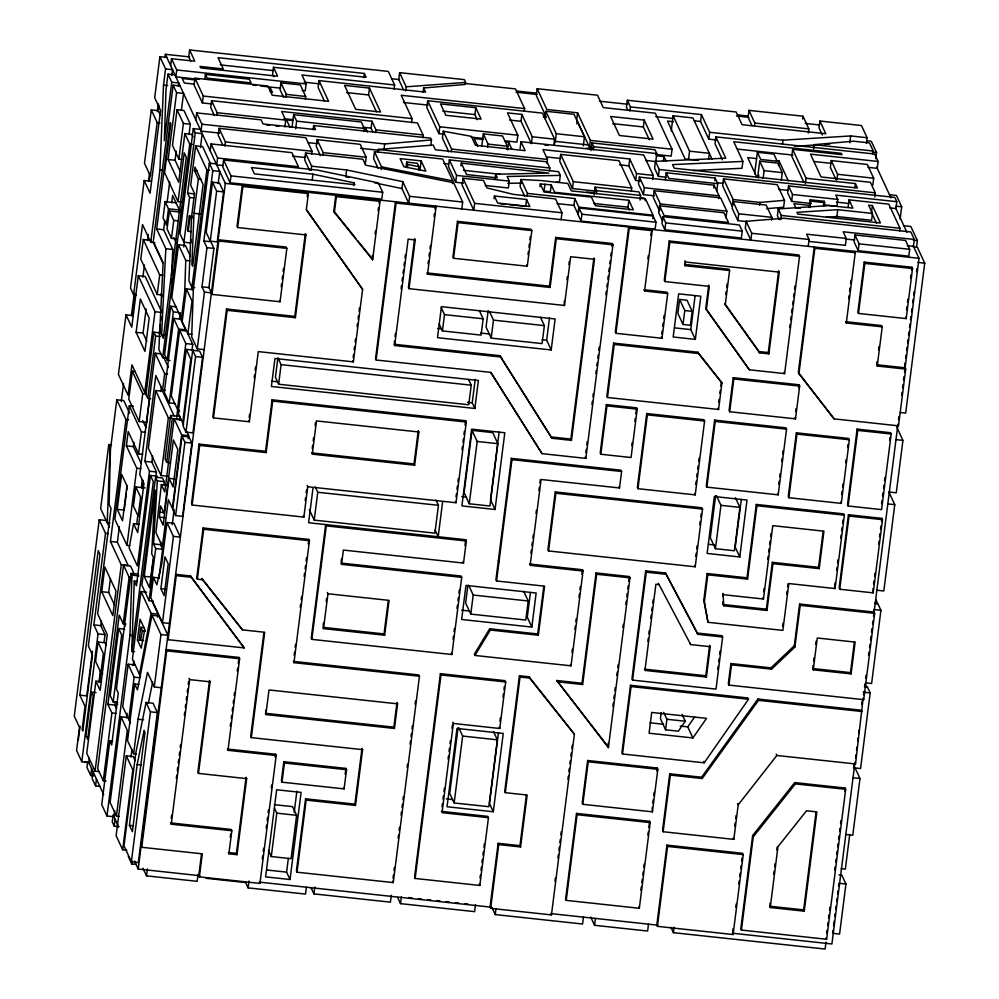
<?xml version="1.0" encoding="UTF-8"?>
<svg xmlns="http://www.w3.org/2000/svg" width="999" height="999" viewBox="0 0 999 999"><rect width="100%" height="100%" fill="white"/><g stroke="black" fill="none" stroke-linecap="round" stroke-linejoin="round"><path stroke-width="1.5" d="M114.723 810.564L113.936 816.745L106.98 815.983L129.932 635.314L131.943 575.162L131.106 573.376L138.062 574.125M178.496 244.743L185.764 260.427L184.715 291.958L181.343 318.494L171.753 297.814L178.496 244.743L185.452 245.504L190.297 255.956M191.771 289.698L191.92 285.202M134.54 651.723L131.756 651.423L134.253 581.068L137.038 581.368M193.993 213.287L191.883 264.473L192.682 266.184L203.059 184.465L194.98 167.033L194.505 170.717L198.351 178.996L193.993 213.287L200.949 214.048M154.92 242.745L150.737 242.295L159.952 169.805L163.499 85.127L165.559 68.894L159.902 56.706L166.858 57.455M178.034 201.598L184.228 152.847L186.289 157.28L163.287 338.349L161.601 334.715L165.834 248.701L156.681 228.983L170.192 122.602L170.804 123.926L164.61 172.677L178.034 201.598L180.819 201.898M171.129 283.241L171.353 278.634M171.503 275.562L172.79 249.45L163.636 229.733L164.81 220.492M153.247 601.111L149.076 600.661L155.694 548.551L153.559 543.943L157.293 480.881L155.582 477.197L162.537 477.947L164.248 481.63L164.073 484.715M158.953 578.421L162.65 549.3L160.514 544.705L160.702 541.62M169.068 478.334L163.112 525.162L159.378 517.12L159.852 512.162L160.639 505.944L164.073 513.349L173.401 439.972L177.822 449.488L173.064 486.938L169.068 478.334L174.625 478.933M106.181 520.491L99.226 519.742L74.276 716.171L79.495 727.434L76.573 750.486L81.806 761.75L88.761 762.499L89.348 757.879M111.563 444.83L108.779 444.53L100.637 508.578L109.328 527.272M151.286 109.902L144.505 163.287L150.387 175.961L157.168 122.565L151.286 109.902L158.242 110.652L160.202 114.873M132.954 315.572L125.999 314.822L118.431 374.438L128.084 395.242L131.943 364.86L144.743 392.457L155.007 311.738L138.287 275.712L145.242 276.473L161.314 311.101M151.136 181.269L144.181 180.519L130.519 288.099L133.616 294.78L136.401 295.08M159.902 56.706L154.695 97.752L160.589 110.452L150.075 193.219L144.181 180.519M129.62 413.224L123.751 400.574L116.796 399.825L110.452 449.737L109.103 504.395L111.026 508.528L97.64 613.873L107.255 634.577L100.162 690.359L95.904 681.181L101.473 681.78M79.833 695.129L98.202 550.536L99.962 554.345L88.337 645.941L92.495 654.907L82.83 730.956L82.13 729.445L85.052 706.405L79.833 695.129L86.776 695.891L92.445 651.273M133.616 294.78L142.532 224.6L150.737 242.295M131.431 315.672L134.141 294.318M148.514 181.231L149.488 173.489M157.355 111.626L158.329 103.896M78.297 739.959L80.057 726.136M121.291 401.523L123.589 383.466M132.218 315.484L134.965 293.843M149.301 181.044L150.287 173.239M158.142 111.376L158.928 105.182M165.01 57.38L165.397 54.308L189.623 56.918M81.806 761.75L98.052 633.865L93.881 624.899L105.519 533.316L99.226 519.742M138.287 275.712L131.743 327.185L125.999 314.822M151.036 240.372L143.294 239.535L140.797 259.116L157.218 294.493L161.875 294.992M101.723 591.708L104.845 567.082L115.959 591.008L112.825 615.621L101.723 591.708L108.679 592.457L114.56 605.119M167.982 74.113L165.984 89.898L164.323 140.684L171.753 82.23L167.982 74.113L174.937 74.863M142.894 277.223L144.443 265.022M147.54 240.609L148.314 234.503M136.114 332.33L140.335 299.076L149.176 318.132L144.955 351.373L136.114 332.33L143.069 333.079L146.853 341.246M170.629 65.572L171.503 58.704L194.817 61.214L189.585 49.95L388.311 71.416L394.617 84.99L394.093 89.111M99.238 771.628L95.055 771.178L121.279 564.81L110.439 541.47L125.924 419.505L116.796 399.825M91.508 692.107L86.001 735.501L87.712 739.185L93.219 695.791L91.508 692.107L96.016 692.594M135.377 371.566L132.293 371.228L128.759 399.076L139.173 421.541L146.878 422.365M98.014 642.032L95.579 661.226L100.936 672.777L103.372 653.596L98.014 642.032L104.97 642.794L106.156 645.354M104.021 642.32L105.007 634.627L100.837 625.649L101.423 621.078M133.466 406.281L129.283 405.819L114.873 519.318L126.973 545.379L129.745 545.679M171.766 75.549L172.515 69.643L165.559 68.894M117.258 509.353L121.678 474.5L126.96 485.876L122.527 520.729L117.258 509.353L124.213 510.102L126.324 493.444M95.904 681.181L86.751 753.271L95.055 771.178M126.973 545.379L136.763 468.219L126.386 445.854L128.209 431.58L138.586 453.933L142.757 454.383M108.679 592.457L110.439 578.608M180.095 85.964L173.139 85.215L153.197 242.17L163.087 263.474L158.853 349.5L162.65 357.654L166.821 358.104M87.662 761.887L86.963 767.394L90.734 775.511L93.769 775.848M143.069 333.079L146.141 308.903M98.938 682.379L100.312 671.603M171.503 58.704L176.736 69.967L175.861 76.848L198.963 79.333M99.688 681.268L101.049 670.566L102.622 673.975M121.279 564.81L128.234 565.571L117.395 542.22L119.356 526.773M193.057 136.938L191.833 134.291L184.877 133.541L178.684 182.293L168.094 159.49L176.586 92.645L173.139 85.215M126.711 490.409L127.285 485.864M90.734 775.511L91.608 768.643M178.322 86.064L178.709 82.979L171.753 82.23M141.134 463.374L133.342 446.615L133.891 442.332M165.147 201.611L163.074 217.907L166.408 225.1L168.481 208.803L165.147 201.611L175.824 202.76M92.994 771.628L92.12 778.496L95.567 785.926L100.187 786.425M189.023 134.628L190.347 124.226L183.966 110.502L177.023 109.753L172.49 145.404L178.858 159.128L181.643 159.428M139.173 421.541L142.72 393.681L132.293 371.228M167.158 201.985L169.705 181.943M157.218 294.493L159.703 274.912L143.294 239.535M95.567 785.926L96.441 779.058M134.228 573.988L130.494 565.958L123.539 565.209L97.702 768.693L103.284 780.731L106.069 781.031M180.032 170.979L175.05 160.24L176.211 151.124M181.418 110.102L183.541 93.394L176.586 92.645M159.952 332.842L153.858 332.18L145.929 394.518L147.727 398.376L150.774 398.701M189.585 49.95L188.711 56.818L190.672 61.051M138.586 453.933L141.383 431.88L129.283 405.819M180.032 212.088L169.355 210.939L167.07 228.908L171.466 238.374L176.036 238.861M103.284 780.731L111.888 712.961L107.88 704.32L119.218 615.122L123.227 623.763L125.999 624.063M171.678 202.822L172.615 195.442L180.469 212.362M135.876 486.975L133.454 506.031L138.212 516.258L140.622 497.215L135.876 486.975L145.03 487.962M147.727 398.376L155.644 336.026L153.858 332.18M124.725 629.208L118.694 628.558L110.19 695.454L113.187 701.91L117.707 702.409M178.858 159.128L183.391 123.476L177.023 109.753M160.764 353.833L155.207 353.234L139.798 474.562L143.943 483.504L137.712 532.579L133.554 523.638L139.123 524.238M149.65 398.501L145.954 427.51L142.72 420.529M159.253 333.803L160.402 324.675M160.989 320.105L161.376 317.058M171.466 238.374L173.751 220.404L169.355 210.939M113.187 701.91L121.691 635.014L118.694 628.558M123.227 623.763L129.133 577.247L123.539 565.209M160.015 333.741L160.414 330.669M136.663 524.525L138.037 513.723M141.371 487.487L142.345 479.77M133.554 523.638L129.133 548.101L137.425 565.983L149.475 471.191L144.905 461.351L155.807 375.512L162.587 390.109L165.359 390.409M112.612 741.233L109.828 740.933L101.736 804.67L106.98 815.983M131.106 573.376L116.421 689.023L118.307 693.081L111.713 744.992L109.828 740.933M141.945 488.099L142.932 480.369M116.558 708.778L114.835 705.069L115.235 701.997M124.8 626.648L125.187 623.563M524.263 111.339L524.612 108.591L515.484 88.911L464.972 83.454L465.422 84.415L423.651 87.987L425.574 92.12L318.993 80.607L328.596 101.311L272.165 95.205L267.894 86.039L194.967 78.159L194.093 85.027L202.397 102.934L211.676 103.933M174.051 415.846L162.65 391.283L155.694 390.534L148.364 448.239L161.026 475.536L167.982 476.286M162.65 357.654L189.773 144.093L184.877 133.541M176.299 306.855L170.742 306.256L164.598 354.62L167.208 360.252L169.992 360.552M200.237 129.346L193.282 128.596L179.932 233.654L183.916 242.233L190.871 242.982L191.259 239.897M155.844 476.523L156.431 471.94L151.86 462.1L152.635 455.969M160.814 391.596L161.401 386.988M157.405 476.211L150.449 475.462L136.438 585.764L134.253 581.068M195.779 119.768L196.653 112.887L261.139 119.855L263.024 123.926L315.547 129.595L313.661 125.537L430.669 138.174L431.493 139.96L430.806 145.454M127.947 717.532L120.991 716.783L110.102 802.459L116.421 816.058L119.193 816.358M162.587 390.109L164.673 373.638L155.207 353.234M183.916 242.233L189.598 197.477L187.6 193.169L195.255 132.867L193.282 128.596M135.09 664.959L128.147 664.21L122.74 706.73L130.469 722.976M167.208 360.252L173.351 311.888L170.742 306.256M173.701 318.419L178.646 329.071L185.602 329.82L180.657 319.168L173.701 318.419L164.323 392.27L169.268 402.922L174.825 403.521M210.727 164.061L202.635 146.628L195.679 145.879L190.684 185.177L194.53 193.444L191.571 216.783L188.936 280.781L191.97 287.337L194.755 287.637M131.756 651.423L153.322 481.655L150.449 475.462M204.857 79.058L205.432 74.45L249.338 79.196L251.049 82.88L207.143 78.134L205.432 74.45M183.754 246.978L184.34 242.332M202.397 102.934L203.272 96.054L194.967 78.159M146.553 592.145L140.984 591.545L132.417 658.965L140.509 676.61M155.582 477.197L141.87 585.139L149.076 600.661M113.137 815.009L112.263 821.877L114.248 826.161L118.819 826.648M192.395 216.308L189.335 215.971L187.562 229.92L188.212 231.293L191.259 231.618M144.206 576.311L155.157 490.109L151.686 553.746L153.371 557.38L149.513 587.737L144.206 576.311L151.161 577.06L153.309 560.127M126.486 717.906L127.073 713.274M133.154 665.396L133.754 660.764M188.212 231.293L189.972 217.345L189.335 215.971M196.653 112.887L201.91 124.201L201.036 131.081L219.618 133.092M137.425 640.047L140.06 619.255L144.793 629.457L141.209 648.189L137.425 640.047L143.594 640.584M114.248 826.161L115.122 819.28M200.449 147.54L202.21 133.629L195.255 132.867M116.421 816.058L127.298 730.381L120.991 716.783M128.746 719.68L134.153 677.16L128.147 664.21M179.533 318.681L180.307 312.637M140.784 627.322L139.435 637.874L140.547 640.247L142.37 630.744L140.784 627.322L143.831 627.647M169.268 402.922L178.646 329.071M161.026 475.536L168.356 417.832L155.694 390.534M138.898 684.402L134.728 683.953L127.535 740.609L133.629 753.758L136.413 754.058M179.645 330.294L171.304 396.004L177.46 409.265L185.802 343.569L179.645 330.294L186.601 331.056M135.202 760.751L133.242 756.53L126.286 755.781L116.134 835.701L122.665 849.787L126.848 850.236M166.92 485.202L161.351 484.602L155.931 532.579L162.4 546.503L168.356 499.675L172.352 508.279L181.668 434.915L174.113 418.631L181.069 419.38M193.307 289.61L186.351 288.861L182.18 321.628L192.757 344.318L191.983 350.437M179.758 416.446L170.604 415.459L165.097 458.828L166.733 462.35L169.793 462.687M422.689 137.712L423.039 134.952L417.457 122.927L211.576 100.687L210.702 107.555L214.423 115.584M166.733 462.35L172.24 418.993L170.604 415.459M158.953 577.934L153.384 577.335L150.812 597.614L162.45 622.689L169.405 623.451M130.956 757.142L131.918 749.487M174.113 418.631L164.785 491.995L161.351 484.602M191.97 287.337L206.88 170.017L195.679 145.879M133.629 753.758L138.024 719.23L147.49 672.339L154.283 686.975L161.239 687.737M210.19 150.799L211.064 143.918L291.92 152.66L298.451 166.733L217.595 158.004L211.064 143.918M176.661 417.395L177.834 408.166L179.52 411.813M216.259 163.886L209.303 163.137L193.369 288.586L191.683 336.875L197.24 348.851L204.196 349.6M122.665 849.787L132.817 769.854L126.286 755.781M193.219 350.137L186.264 349.388L178.184 413.012L183.579 424.812M216.808 115.472L217.158 112.712L211.576 100.687M166.983 522.527L173.414 536.376L180.369 537.125L173.938 523.276L166.983 522.527L161.688 564.248L156.855 584.79L153.384 577.335M179.87 420.392L180.257 417.32M129.433 825.349L137.15 764.572L144.093 730.456L144.98 732.379L132.368 831.68L129.433 825.349L133.604 825.811M197.24 348.851L204.445 292.12L201.985 286.825L206.968 247.665L203.858 240.984L212.799 170.654L209.303 163.137M311.738 154.033L312.088 151.286L305.781 137.687L219.093 128.322L218.219 135.19L222.64 144.718M160.889 588.661L164.935 556.843L168.194 563.886L164.161 595.691L160.889 588.661L165.06 589.11M212.512 182.243L206.156 232.268L210.277 241.146L217.233 241.895L223.589 191.87L219.468 182.992L212.512 182.243L216.633 191.109L210.277 241.146M182.705 422.752L190.797 359.141L186.264 349.388M192.695 350.312L183.092 425.924L185.976 432.142L192.932 432.904L202.535 357.292L199.65 351.061L192.695 350.312L195.579 356.543L185.976 432.142M182.03 436.138L172.727 509.34L175.624 515.571L182.58 516.321L191.87 443.106L188.986 436.888L182.03 436.138L184.915 442.357L175.624 515.571M217.595 158.004L216.721 164.872L222.827 165.534M172.24 524.6L174.151 509.49M131.369 861.762L150.412 711.825L146.066 702.459L153.022 703.209L157.367 712.574L138.324 862.512L131.369 861.762L124.001 845.903L135.839 752.709L146.066 702.459M136.413 864.435L131.781 863.935L132.13 861.188M154.283 686.975L160.951 634.552L151.985 615.259L158.941 616.008L167.907 635.302L160.951 634.552M162.45 622.689L173.414 536.376M218.194 183.629L219.755 171.403L212.799 170.654M224.887 146.041L225.412 141.92L219.093 128.322M188.237 438.723L188.624 435.664L186.738 431.593M223.614 160.002L222.752 166.883L230.107 182.742L381.805 199.126L382.679 192.245L378.334 182.879L317.907 170.192L223.614 160.002L230.981 175.861L230.107 182.742M204.445 292.12L211.401 292.869L208.941 287.575L213.911 248.414L210.814 241.733L203.858 240.984M199.75 875.686L138.212 869.03L225.312 183.379L165.397 54.308M199.375 876.872L202.298 853.833L141.733 847.289L166.696 650.861L166.096 649.562L239.023 657.442L239.623 658.741L227.984 750.324L276.186 755.531L259.94 883.416L199.375 876.872L198.776 875.574L201.511 854.07M168.107 639.697L176.249 575.649L175.649 574.35L190.584 575.973L244.218 647.914L168.107 639.697L167.507 638.398M211.975 294.405L218.756 241.021L218.157 239.723L286.238 247.078L286.838 248.376L280.057 301.76L211.975 294.405L211.363 293.119M199.101 444.105L199.7 445.404L266.171 452.584L265.572 451.286L199.101 444.105L191.521 503.733L192.12 505.032L303.871 517.095L307.729 486.725L307.13 485.439M192.12 505.032L199.7 445.404M198.014 874.462L197.14 881.33L146.528 875.861L147.39 868.993M226.536 309.016L227.135 310.314L295.392 317.682L294.792 316.396L226.536 309.016L212.874 416.595L213.474 417.894L249.375 421.765L258.291 351.598L353.384 361.863L362.6 289.373L306.593 209.778M213.474 417.894L227.135 310.314M237.65 227.547L242.869 186.501L242.27 185.202L237.05 226.249L237.65 227.547L305.906 234.915L295.392 317.682M305.569 798.813L296.416 870.903L297.015 872.202L393.244 882.592L419.455 676.223L293.956 662.674L309.453 540.709L308.853 539.41L203.084 527.984L196.741 577.897L197.34 579.195L202.522 579.757L242.495 629.882L264.698 632.28L251.323 737.624L362.587 749.65L355.494 805.431L306.169 800.099L305.569 798.813L354.895 804.133L355.494 805.431M197.34 579.195L203.684 529.283L203.084 527.984M171.229 818.293L171.628 815.221M176.311 778.296L176.711 775.224M177.298 770.604L177.685 767.532M178.272 762.911L178.659 759.839M179.246 755.219L179.633 752.147M180.22 747.539L180.619 744.455M184.328 715.234L184.715 712.15M185.302 707.542L185.689 704.457M186.276 699.849L186.676 696.765M187.263 692.157L187.65 689.073M188.237 684.465L188.624 681.38M237.013 854.669L236.413 853.371L246.066 777.322L246.666 778.621L237.013 854.669L228.883 853.783L231.818 830.743L171.254 824.2L189.623 679.607L189.011 678.309M270.005 91.046L270.392 88.037L272.502 92.57M273.464 67.27L277.622 76.236L200.687 67.92L199.987 66.409L223.289 68.931L218.069 57.655L364.36 73.464L366.133 77.273L273.464 67.27L272.59 74.138L273.776 76.698M305.357 99.226L305.706 96.478L300.337 84.927L280.931 82.83L280.057 89.698L283.629 97.403M198.476 773.413L210.115 681.817L209.515 680.519L197.877 772.115L198.476 773.413L246.666 778.621M285.951 97.128L286.288 94.381L280.931 82.83M284.865 126.998L285.726 120.13L281.718 111.488L371.965 121.241L375.974 129.87L375.624 132.63M249.163 417.42L249.55 414.373M254.208 377.759L254.595 374.712M255.17 370.13L255.557 367.083M292.083 126.96L293.644 114.673L361.326 121.99L364.323 128.446L363.936 131.518M295.667 128.809L296.641 121.129L293.644 114.673M394.617 84.99L301.948 74.975L306.106 83.941L305.232 90.822L302.16 90.484M281.194 286.738L281.581 283.691M282.168 279.108L282.555 276.061M283.142 271.491L283.529 268.431M230.294 726.136L230.682 723.089M231.268 718.506L231.656 715.446M232.23 710.876L232.617 707.816M233.204 703.234L233.591 700.187M234.178 695.604L234.565 692.557M237.275 671.178L237.662 668.131M238.249 663.548L239.023 657.442M265.572 451.286L272.103 399.825L465.684 420.729L466.296 422.028L456.031 502.747L307.729 486.725M266.171 452.584L272.702 401.111L272.103 399.825M461.788 208.928L462.662 202.048L453.696 182.755L365.646 165.16L362.887 159.228L305.569 153.034L304.695 159.915L309.578 170.429M278.634 384.228L281.119 364.647L277.909 357.729L275.424 377.297L278.634 384.228L468.743 404.757L471.228 385.189L468.656 379.645M318.993 80.607L318.119 87.475L324.525 101.286M313.137 129.658L313.661 125.537M307.205 196.716L307.58 193.756M311.151 170.305L311.663 166.184L305.569 153.034M307.767 192.283L308.366 193.581L306.306 209.815L362.6 289.373M365.297 164.148L366.171 157.268L360.164 144.318L317.145 139.673L316.271 146.553L320.479 155.619M294.792 316.396L305.307 233.616L305.906 234.915M312.25 179.683L312.949 174.188L251.448 167.545L254.383 173.863L354.857 184.715L353.958 182.805L312.949 174.188M230.232 837.137L230.632 834.065M322.802 155.382L323.152 152.622L317.145 139.673M263.911 632.517L250.724 736.325L251.323 737.624M394.443 728.458L393.843 727.16L396.978 702.547L397.577 703.833L394.443 728.458L265.871 714.56L265.672 710.189M265.871 714.56L269.006 689.947L397.577 703.833M334.378 212.387L333.778 211.089L335.776 195.305L336.376 196.603L334.378 212.387L372.615 259.777L380.045 201.323L379.445 200.025L379.058 203.109M306.393 887.199L305.519 894.08L248.114 887.874L248.988 881.006M311.663 166.184L346.603 169.955L345.729 176.835L348.763 177.46M305.207 500.624L305.594 497.589M306.169 493.031L306.556 489.997M312.237 448.339L312.612 445.317M313.199 440.784L313.574 437.762M315.11 425.661L315.497 422.639M262.275 859.015L262.662 855.931M263.249 851.31L263.649 848.226M266.184 828.196L266.583 825.112M267.17 820.491L267.557 817.407M268.144 812.786L268.531 809.702M271.278 788.136L271.666 785.052M275.187 757.317L275.587 754.245L227.385 749.038L227.984 750.324M363.836 77.585L364.36 73.464M313.062 487.624L308.604 522.739L465.721 539.71L466.333 541.008L463.524 563.061L343.369 550.074L341.546 564.36L461.713 577.347L451.91 654.495L311.863 639.372L311.263 638.074L325.674 524.587L326.273 525.874L311.863 639.372M353.609 185.552L353.958 182.805M294.143 655.194L294.53 652.11M295.117 647.477L295.517 644.392M300.224 607.342L300.612 604.258M301.198 599.625L301.598 596.528M304.146 576.46L304.533 573.376M305.12 568.743L305.519 565.659M306.106 561.026L306.493 557.942M308.266 544.043L308.853 539.41M274.3 804.657L292.595 806.63L296.616 815.296L291.096 858.69L271.291 856.555L276.798 813.161L274.5 808.203M435.989 500.037L438.436 505.307L434.902 533.154L314.21 520.117L317.744 492.27L315.297 487M283.828 761.7L281.393 780.881L281.993 782.18L344.093 788.885L346.541 769.705L345.941 768.406L283.828 761.7L284.428 762.999L281.993 782.18M376.436 111.851L368.606 94.955L369.468 88.087L344.568 85.39L355.669 109.316L380.582 112.013L369.468 88.087M365.347 131.431L365.734 128.409L362.687 128.084M372.814 131.818L371.091 128.109L371.965 121.241M452.485 183.641L452.834 180.894L442.694 159.041L374.488 151.673L373.614 158.554L378.097 168.219M377.722 152.21L378.072 149.463L433.179 145.067L435.364 149.763L546.952 161.813L549.825 168.019L549.475 170.767M290.022 879.507L301.099 792.394L276.673 789.759L265.609 876.872L290.022 879.507L286.601 872.139L288.349 858.378M294.181 812.537L296.89 791.133M353.171 357.492L353.571 354.408M354.158 349.775L354.545 346.69M355.132 342.07L355.532 338.986M357.093 326.636L357.492 323.551M358.079 318.931L358.466 315.846M359.053 311.213L359.453 308.129M323.114 625.811L323.501 622.777M326.186 601.56L326.573 598.538M381.181 169.618L381.531 166.87L374.488 151.673M384.003 149.45L384.702 143.956L431.493 139.96M327.947 593.768L389.073 600.374L384.652 635.214L323.514 628.621L327.947 593.768L327.347 592.469M372.615 259.777L372.415 255.407M375.149 233.866L375.537 230.794M378.072 210.789L378.471 207.717M297.015 872.202L306.169 800.099M399.612 72.64L406.181 86.801L465.696 82.418L464.41 79.645L399.612 72.64L398.738 79.508L403.521 89.81M341.134 561.638L341.496 558.778M405.656 90.921L406.181 86.801M376.148 360.002L396.091 203.059L395.492 201.761L375.549 358.716L376.148 360.002L490.646 372.377L542.02 453.646L585.851 458.379L612.974 244.83L612.375 243.531L555.681 237.412L549.5 286.164L550.099 287.45L427.522 274.213L426.91 272.914L549.5 286.164M402.809 181.668L409.615 196.316L408.741 203.197L401.935 188.549L402.809 181.668L346.603 169.955M406.069 166.771L406.655 162.125L417.332 163.274L418.918 166.696L418.531 169.793M411.538 122.74L412.063 118.606L401.223 95.267L524.612 108.591M391.296 895.279L390.422 902.159L313.923 893.893L314.797 887.025M407.367 167.595L407.754 164.498L406.655 162.125M423.126 92.108L423.651 87.987M571.478 440.372L570.879 439.073L593.881 257.992L594.48 259.29L571.478 440.372L551.947 438.261L500.574 356.98L394.642 345.542L394.43 341.159M395.017 336.538L395.417 333.454M401.099 288.748L401.486 285.664M402.073 281.031L402.46 277.947M403.047 273.326L403.446 270.242M404.033 265.622L404.42 262.537M405.007 257.904L405.407 254.832M394.642 345.542L408.154 239.161L415.222 239.922L409.028 288.674L564.46 305.469L570.654 256.718L594.48 259.29M553.896 144.68L554.595 139.186L542.494 113.124L427.672 100.724L426.798 107.592L438.898 133.654L443.494 134.153M419.967 170.18L421.141 160.889L400.112 158.616L403.896 166.771L425.874 171.091L421.141 160.889M345.179 774.312L345.941 768.406M438.898 133.654L439.772 126.786L427.672 100.724M354.895 804.133L361.988 748.351L362.587 749.65M652.672 179.495L653.196 175.374L643.718 154.97L520.979 141.708L525.124 150.649L475.474 145.28L471.328 136.339L443.281 131.206L442.407 138.074L448.788 151.823M428.072 263.798L428.459 260.764M429.033 256.206L429.42 253.172M430.007 248.614L430.394 245.579M434.053 216.708L434.44 213.674M435.015 209.116L435.402 206.069L436.001 207.367L427.522 274.213M384.652 635.214L384.053 633.928L388.286 600.599M556.381 182.305L559.415 182.243L560.289 175.374L558.566 171.678L449.363 159.877L448.489 166.758L455.694 182.28L463.449 183.117M451.236 151.823L451.585 149.076L443.281 131.206M414.635 465.222L414.023 463.923L418.256 430.681L418.856 431.98L414.635 465.222L312.262 454.158L316.483 420.916L418.856 431.98M455.694 182.28L456.568 175.412L449.363 159.877M460.964 165.871L461.313 163.112L548.788 173.102L495.654 174.238L495.129 178.359M479.295 310.502L483.154 318.806L481.081 335.102L442.432 330.931L444.505 314.623L441.283 307.704M457.467 221.341L452.934 256.98L453.534 258.279L527.285 266.246L531.818 230.594L531.206 229.308L457.467 221.341L458.066 222.627L453.534 258.279M463.012 178.272L462.137 185.14L473.776 210.215L474.65 203.346L463.012 178.272L483.541 180.482L487 187.937L513.336 194.368L555.556 198.926L561.987 212.775L561.113 219.655M477.272 119.643L474.925 114.598L475.799 107.717L440.547 103.908L445.829 115.285L481.081 119.093L475.799 107.717M481.73 146.266L483.304 133.878L502.572 135.964L507.33 146.204L506.93 149.301M393.032 878.221L393.419 875.136M394.006 870.516L394.405 867.432M398.114 838.173L398.514 835.102M399.101 830.481L399.488 827.397M401.049 815.072L401.448 812M402.035 807.379L402.422 804.295M403.009 799.675L403.396 796.59M407.117 767.332L407.505 764.26M410.052 744.23L410.439 741.158M411.026 736.538L411.426 733.453M412.013 728.833L412.4 725.749M415.134 704.195L415.534 701.111M442.644 501.623L438.186 536.738L435.114 530.132M487.662 147.215L488.049 144.118L483.304 133.878M475.474 904.757L474.6 911.637L400.537 903.633L401.398 896.752M456.019 496.89L456.406 493.843M456.98 489.273L457.367 486.226M457.954 481.655L458.341 478.608M462.013 449.675L462.4 446.628M462.987 442.058L463.374 439.011M463.948 434.44L464.335 431.393M465.109 425.299L465.684 420.729M494.043 198.764L494.393 196.016L526.573 199.5L529.845 206.531L497.664 203.059L494.393 196.016M474.85 408.454L478.396 380.469L274.95 358.491L271.391 386.476L474.85 408.454L472.227 402.822L475.224 379.27M452.759 722.177L453.359 723.463L499.775 728.483L505.681 681.967L505.082 680.669L440.397 673.676L414.548 877.172L415.147 878.458L479.832 885.451L488.449 817.681L487.849 816.383L441.433 811.363M472.028 430.369L464.11 492.719L469.255 503.783L489.947 506.018L497.864 443.681L492.732 432.604L472.028 430.369L477.172 441.446L469.255 503.783M507.667 149.887L508.641 142.245L505.644 141.92M415.147 878.458L440.996 674.974L440.397 673.676M488.149 310.552L486.063 327.023L491.196 338.099L542.082 343.594L544.355 325.624L540.509 317.32M560.289 175.374L507.155 176.498L509.29 181.106L508.416 187.974L485.152 185.464M491.196 338.099L493.481 320.13L489.622 311.825M453.071 639.323L453.471 636.238M454.058 631.605L454.445 628.521M456.993 608.453L457.392 605.369M457.979 600.736L458.366 597.652M458.953 593.019L459.353 589.934M464.985 545.591L465.721 539.71M521.903 114.423L521.028 121.291L531.406 143.656L532.28 136.776L521.903 114.423L507.455 112.862L517.832 135.215L516.958 142.095L504.72 140.772M520.104 148.576L520.979 141.708M467.869 585.439L465.634 603.021L470.779 614.098L525.799 620.042L528.209 600.986L523.713 591.296M520.979 179.483L527.447 193.419L574.837 198.539L578.833 207.143L653.059 215.16L645.504 198.888L571.266 190.871L567.832 183.466L540.671 180.532L520.979 179.483L520.104 186.363L524.637 196.116M442.02 806.755L442.407 803.683M442.994 799.063L443.381 795.991M443.968 791.383L444.355 788.298M448.076 759.078L448.464 756.006M449.051 751.398L449.438 748.313M450.025 743.706L450.412 740.634M451.973 728.321L452.372 725.249M453.359 723.463L442.033 812.662L488.449 817.681M655.769 154.445L671.178 156.106L672.052 149.238L655.332 113.212L603.259 107.592L597.514 95.217L537.187 88.711L536.313 95.579L545.966 116.371M470.779 614.098L473.201 595.042L468.706 585.352M458.029 728.046L449.725 793.418L454.145 802.959L488.848 806.705L497.34 739.809L493.543 731.63M526.573 199.5L525.699 206.368L508.841 204.545M527.097 196.166L527.447 193.419M499.1 432.18L490.521 499.7L495.054 509.478L461.9 505.894L471.653 429.17L504.807 432.754L495.054 509.478M454.145 802.959L462.649 736.063L458.853 727.884M544.892 118.869L545.854 111.264L574.038 114.311L584.465 136.763L583.304 145.891M528.009 254.558L528.384 251.586M528.946 247.128L529.32 244.156M529.895 239.698L530.269 236.726M539.972 186.701L540.322 183.953L551.236 184.877L554.67 192.283L628.895 200.3L633.316 209.815L595.429 205.732L591.433 197.115L544.055 191.995L540.322 183.953M546.952 163.561L547.477 159.428L542.919 149.6L629.757 158.978L636.538 173.576L635.664 180.444L640.209 180.931M544.942 184.203L544.068 191.071L550.362 191.758L551.236 184.877M489.71 628.758L474.35 654.158L474.95 655.444L571.016 665.821L583.054 571.041L530.169 565.322L541.071 479.483L619.517 487.962L621.603 471.491L621.003 470.204L511.351 458.354L495.941 579.682L496.54 580.968L544.58 586.163L538.336 635.239L490.309 630.044L489.71 628.758L537.737 633.94L538.336 635.239M496.54 580.968L511.95 459.652L511.351 458.354M555.119 142.845L556.281 133.716L545.854 111.264M631.356 190.747L631.705 187.987L619.03 160.702L560.651 154.395L559.777 161.264L572.452 188.561L595.491 191.046M550.099 287.45L556.293 238.699L555.681 237.412M551.198 349.962L555.132 318.956L441.446 306.668L437.5 337.687L551.198 349.962L546.653 340.184L549.462 318.032M480.019 877.996L480.407 874.912M480.994 870.291L481.393 867.219M481.98 862.587L482.367 859.515M482.954 854.894L483.341 851.81M483.928 847.189L484.328 844.105M498.439 732.866L489.473 803.508L493.294 811.75L447.04 806.755L456.993 728.433L503.246 733.428L493.294 811.75M499.937 721.191L500.324 718.181M502.984 697.177L503.371 694.18M503.946 689.672L504.32 686.675M537.187 88.711L546.84 109.503L577.572 112.825L576.698 119.693L589.51 147.29L592.582 147.615M576.835 123.913L577.222 120.829M572.452 188.561L573.326 181.681L560.651 154.395M578.833 207.143L577.959 214.023L573.963 205.407L574.837 198.539M530.931 553.296L531.318 550.237M531.905 545.629L532.292 542.569M532.879 537.974L533.266 534.902M536.001 513.449L536.388 510.377M538.923 490.447L539.31 487.387M539.885 482.792L540.284 479.72M564.248 301.124L564.46 305.469M566.957 279.795L567.345 276.748M568.893 264.56L569.28 261.513M498.139 843.306L490.034 907.042L490.634 908.341L551.448 914.909L574.4 734.228L529.008 676.773L519.418 675.736L504.732 791.395L505.332 792.682L527.16 795.042L520.566 846.952L498.738 844.592L498.139 843.306L519.967 845.666L520.566 846.952M579.045 207.992L578.171 214.872L581.056 221.104L655.132 229.096L656.006 222.228L653.109 215.996L579.045 207.992L581.93 214.223L581.056 221.104M530.432 592.519L527.285 617.282L531.83 627.06L461.638 619.48L465.959 585.426L536.151 593.019L531.83 627.06M490.634 908.341L498.738 844.592M505.332 792.682L520.017 677.035L519.418 675.736M589.51 147.29L590.384 140.409L577.572 112.825M590.921 150.649L591.908 142.907L654.982 149.713L656.768 153.571L655.594 162.862M583.441 917.132L582.567 924.013L495.242 914.572L495.941 909.078M593.294 149.85L593.693 146.753L591.908 142.907M555.257 491.945L547.927 549.65L548.526 550.948L695.217 566.795L702.547 509.09L701.947 507.792L555.257 491.945L555.856 493.244L548.526 550.948M537.737 633.94L543.781 586.401M594.093 194.905L595.079 187.163L638.96 191.895L640.596 195.429L640.009 200.075M596.328 193.781L596.715 190.684L595.079 187.163M519.967 845.666L526.373 795.279M866.395 143.207L867.095 137.712L861.438 125.524L819.917 121.041L825.811 133.741L742.07 124.688L736.176 112L627.335 100.237L626.46 107.105L627.709 109.778M585.839 452.447L586.238 449.35M586.825 444.705L587.212 441.62M591.932 404.47L592.332 401.373M592.919 396.74L593.306 393.643M595.866 373.526L596.253 370.429M596.853 365.784L597.24 362.687M597.827 358.054L598.226 354.957M598.813 350.312L599.213 347.215M605.894 294.605L606.281 291.508M606.88 286.863L607.267 283.766M607.854 279.121L608.254 276.024M608.841 271.391L609.228 268.294M609.827 263.649L610.214 260.552M610.801 255.906L611.201 252.822M611.987 246.628L612.375 243.531M629.907 111.039L630.431 106.918L627.335 100.237M635.664 180.444L628.883 165.846L629.757 158.978M629.283 209.89L628.021 207.18L628.895 200.3M571.965 652.297L572.352 649.238M574.875 629.37L575.274 626.311M575.849 621.728L576.236 618.668M578.958 597.265L579.345 594.205M579.932 589.622L580.319 586.563M581.868 574.325L582.454 569.742L529.57 564.023M613.598 343.119L606.868 396.191L607.467 397.477L718.568 409.49L721.94 382.954L697.864 352.222L613.598 343.119L614.21 344.418L607.467 397.477M606.356 404.583L600.212 452.947L600.811 454.245L631.056 457.517L637.2 409.14L636.6 407.854L606.356 404.583L606.955 405.881L600.811 454.245M615.908 333.304L629.245 228.247L628.646 226.948L615.297 332.005L615.908 333.304L662 338.274L667.682 293.519L667.082 292.22L643.955 289.722L644.555 291.021L667.682 293.519M649.288 139.735L643.356 126.96L644.23 120.092L610.589 116.458L619.43 135.502L653.071 139.136L644.23 120.092M718.681 198.589L719.03 195.829L714.085 185.177L639.372 177.11L638.498 183.978L643.443 194.63L654.12 195.792M554.969 881.18L555.357 878.096M557.904 858.016L558.304 854.932M558.891 850.299L559.278 847.214M559.865 842.582L560.264 839.485M560.851 834.852L561.238 831.767M567.919 779.257L568.306 776.173M568.893 771.54L569.28 768.456M569.88 763.823L570.267 760.726M570.854 756.093L571.253 753.009M571.84 748.376L572.227 745.291M643.443 194.63L644.318 187.762L639.372 177.11M582.042 683.229L596.053 572.939L629.37 576.535L629.969 577.834L608.403 747.589L556.818 680.506L582.042 683.229L582.642 684.527L557.417 681.805M582.642 684.527L596.653 574.238L596.053 572.939M868.019 167.345L877.247 168.332L878.121 161.463L874.674 154.033L715.883 136.875L725.761 158.179L655.444 161.338L654.57 168.219L658.366 176.373L666.083 177.21M654.208 190.697L653.334 197.565L659.502 210.839L660.376 203.958L654.208 190.697L720.679 197.877L726.835 211.139L725.973 218.019M576.498 813.411L565.621 899.088L566.221 900.386L639.323 908.278L650.199 822.602L649.6 821.303L576.498 813.411L577.097 814.709L566.221 900.386M652.759 218.744L653.109 215.996M647.876 258.803L648.276 255.719M650.824 235.614L651.223 232.517M658.366 176.373L659.228 169.505L655.444 161.338M644.555 291.021L652.21 230.719L651.61 229.433M663.411 161.139L663.998 156.556L656.393 155.732M587.624 760.501L582.217 803.021L582.817 804.307L652.422 811.837L657.829 769.317L657.23 768.019L587.624 760.501L588.224 761.787L582.817 804.307M659.577 205.806L664.098 215.547L728.471 222.502L723.95 212.75L659.577 205.806L658.703 212.675L662.587 221.029M671.203 131.119L673.151 115.797L692.956 117.944L712.075 159.191M665.334 179.645L666.208 172.765L715.147 178.059L717.757 183.679L716.882 190.559M631.793 445.641L632.18 442.619M634.865 421.453L635.252 418.431M635.826 413.898L636.6 407.854M662.849 216.671L661.975 223.539L664.872 229.77L741.358 238.037L742.232 231.156L739.347 224.937L662.849 216.671L665.746 222.902L664.872 229.77M646.753 413.549L637.362 487.4L637.961 488.686L695.217 494.88L704.595 421.029L703.995 419.73L646.753 413.549L647.352 414.847L637.961 488.686M669.243 240.971L664.248 280.257L664.859 281.556L709.327 286.363L706.368 309.702L749.375 369.792L784.627 373.601L799.537 256.268L798.938 254.982L669.243 240.971L669.842 242.257L664.859 281.556M608.403 747.589L608.191 743.206M612.899 706.168L613.286 703.084M613.886 698.451L614.273 695.366M614.86 690.734L615.247 687.649M616.82 675.312L617.207 672.215M617.807 667.594L618.194 664.497M622.901 627.459L623.289 624.375M625.836 604.32L626.236 601.223M626.823 596.603L627.21 593.518M627.797 588.886L628.196 585.801M628.783 581.168L629.37 576.535M661.788 333.891L662.175 330.806M662.762 326.186L663.161 323.089M663.748 318.469L664.135 315.372M688.598 158.829L689.572 151.174L673.151 115.797M648.488 924.162L647.614 931.031L594.567 925.299L595.441 918.431M716.408 139.985L708.778 139.148L700.561 121.466L701.435 114.585L630.431 106.918M630.481 685.277L621.915 752.697L622.514 753.995L704.195 762.811L748.501 699.25L747.901 697.964L630.481 685.277L631.081 686.563L622.514 753.995M679.645 299.463L677.871 313.399L683.016 324.475L690.421 325.274L692.182 311.338L687.05 300.262L679.645 299.463L684.777 310.539L683.016 324.475M645.679 570.866L631.967 678.808L632.567 680.107L716.008 689.123L722.627 637.012L722.027 635.714L697.29 633.041L665.509 573.014L645.679 570.866L646.278 572.165L632.567 680.107M768.88 353.858L768.281 352.56L778.658 270.841L779.257 272.128L768.88 353.858L759.64 352.859L725.249 304.795L729.595 270.504L685.127 265.697L684.989 260.714M708.778 139.148L709.652 132.28L701.435 114.585M708.591 159.44L709.377 153.309L689.572 151.174M647.864 641.42L648.251 638.349M648.838 633.728L649.238 630.644M650.799 618.331L651.186 615.259M651.773 610.639L652.172 607.554M652.759 602.946L653.146 599.862M695.329 339.385L700.823 296.228L678.658 293.831L673.176 337L695.329 339.385L690.796 329.608L695.104 295.704M715.883 136.875L715.009 143.756L722.427 159.728M713.736 187.937L714.085 185.177M714.797 180.807L715.147 178.059M706.368 309.702L705.769 308.404L708.728 285.065M723.526 178.858L722.652 185.739L732.255 206.406L733.129 199.538L723.526 178.858L777.222 184.665L784.502 200.337L783.628 207.218L766.757 208.654M661.201 712.712L660.439 718.743L665.584 729.819L678.346 731.193L685.289 721.241L682.067 714.322M640.859 890.159L641.246 887.1M641.833 882.504L642.22 879.445M642.794 874.849L643.194 871.79M643.768 867.207L644.155 864.147M647.851 835.077L648.239 832.017M648.826 827.422L649.6 821.303M652.21 807.504L652.422 811.837M652.784 802.946L653.171 799.912M653.758 795.354L654.133 792.319M656.842 771.053L657.23 768.019M695.791 484.353L696.178 481.268M696.765 476.66L697.152 473.576M697.739 468.968L698.139 465.884M698.726 461.276L699.113 458.191M665.584 729.819L666.92 719.268L663.711 712.337M771.528 220.092L771.877 217.345L766.196 205.095L733.041 201.511L732.167 208.391L737.849 220.629L746.89 221.616M808.316 133.004L808.84 128.883L802.971 116.209L748.95 110.377L748.076 117.245L751.997 125.699M725.786 294.555L726.161 291.571M726.723 287.1L727.11 284.116M803.908 182.367L791.77 156.194L792.644 149.326L841.97 154.658L841.358 153.334L733.728 141.708L742.881 161.426L742.007 168.294L693.081 170.492M737.849 220.629L738.723 213.761L733.041 201.511M695.766 556.381L696.153 553.346M696.74 548.788L697.127 545.754M699.824 524.5L700.212 521.453M700.786 516.908L701.173 513.861M714.622 420.142L706.281 485.839L706.88 487.137L778.196 494.842L786.55 429.145L785.951 427.847L714.622 420.142L715.222 421.441L706.88 487.137M862.212 711.538L758.503 700.336L702.197 778.521L701.598 777.234L669.73 773.788L662.537 830.444L663.136 831.742L733.815 839.372L738.199 804.844L776.835 755.469L855.544 763.96L863.111 698.388L863.71 699.675L728.92 685.114L728.321 683.828L730.906 663.536L770.978 667.869L794.317 645.741L799.612 604.02L874.075 612.062L874.674 613.361L863.71 699.675M663.136 831.742L670.341 775.087L669.73 773.788M718.718 402.297L719.093 399.35M719.842 393.444L720.217 390.497M720.779 386.076L721.34 381.655M754.482 125.799L754.832 123.052L748.95 110.377M746.153 221.303L745.279 228.172L750.836 240.147L751.71 233.279L746.153 221.303L783.915 218.244L910.838 231.955L914.322 239.473L913.461 246.341L907.267 245.667M666.957 845.129L656.805 925.062L657.404 926.348L733.091 934.527L743.244 854.607L742.644 853.308L666.957 845.129L667.557 846.428L657.404 926.348M754.62 173.951L757.379 152.273L773.875 154.058L777.21 161.251L760.714 159.465L757.379 152.273M715.609 495.754L710.289 537.624L715.434 548.701L734.402 550.749L739.909 507.38L735.414 497.689M746.977 577.809L756.293 504.445L843.793 513.886L844.392 515.184L835.077 588.561L788.823 583.553L782.866 630.394L707.991 622.302L703.783 600.362L707.192 573.513L746.977 577.809L747.577 579.108L707.791 574.812L707.192 573.513M757.741 176.673L759.715 161.189L777.884 163.149L782.279 172.615L781.293 180.357M707.991 622.302L704.382 601.66L707.791 574.812M758.353 178.047L758.74 174.95M733.241 377.684L729.07 410.452L729.682 411.738L795.504 418.856L799.662 386.089L799.063 384.79L733.241 377.684L733.84 378.971L729.682 411.738M715.434 548.701L720.941 505.332L716.445 495.641M759.615 205.182L759.964 202.435L784.502 200.337M763.124 178.396L764.11 170.654L759.715 161.189M706.393 677.06L705.794 675.761L709.64 645.404L710.252 646.703L706.393 677.06L644.942 670.416L655.893 584.228L658.94 584.552M825.986 942.182L825.112 949.05L673.413 932.666L674.113 927.159M722.764 595.928L723.089 593.443L723.738 605.794L766.97 610.464L772.926 563.636L772.327 562.337L818.581 567.332L819.18 568.631L772.926 563.636M778.521 165.597L779.095 161.014L776.111 160.689M782.467 144.331L782.991 140.197L850.673 135.939L867.095 137.712M717.744 669.43L718.131 666.37M718.718 661.775L719.105 658.703M719.692 654.108L720.079 651.048M741.308 499.512L735.252 547.19L739.784 556.967L707.117 553.434L714.347 496.528L747.015 500.062L739.784 556.967M899.649 231.031L899.999 228.284L888.798 204.158L849.05 199.862L852.896 208.142L829.282 205.582L778.258 208.903L777.384 215.772L779.208 219.718M780.768 219.593L781.293 215.459L778.258 208.903M889.822 207.904L895.916 208.566L896.79 201.686L894.804 197.415L788.523 185.939L787.649 192.807L791.633 201.386L811.25 203.509M728.92 685.114L731.505 664.834L730.906 663.536M791.633 201.386L792.507 194.505L788.523 185.939M802.622 118.968L802.971 116.209M747.577 579.108L756.892 505.731L756.293 504.445M805.369 183.741L806.068 178.247L792.644 149.326M789.709 327.535L790.109 324.45M790.696 319.817L791.083 316.733M791.67 312.1L792.07 309.016M792.657 304.383L793.044 301.298M793.643 296.666L794.03 293.569M794.617 288.948L795.004 285.851M813.623 148.789L814.148 144.668L853.546 141.196L869.517 142.919L873.288 151.049L872.939 153.796M819.917 121.041L819.043 127.909L822.314 134.965M809.202 207.517L810.177 199.775L824.287 201.298L824.537 205.782M810.039 207.355L810.826 201.161L810.177 199.775M763.648 591.62L764.035 588.561M767.719 559.527L768.119 556.468M768.693 551.885L769.08 548.826M769.667 544.243L770.054 541.183M770.641 536.6L771.028 533.541M808.228 246.353L809.103 239.473L806.643 234.178L846.265 238.461L845.391 245.329L808.828 241.383M734.74 826.073L735.114 823.076M735.689 818.568L736.076 815.571M723.688 594.73L763.473 599.025L772.789 525.661L823.938 531.181L819.18 568.631M778.77 484.378L779.158 481.318M779.732 476.735L780.119 473.676M781.68 461.463L782.067 458.404M782.642 453.821L783.029 450.761M766.97 610.464L766.37 609.178L772.327 562.337M798.925 373.738L814.859 248.289L814.26 247.003L798.326 372.452L798.925 373.738L834.128 418.881L898.501 425.836L905.706 369.106L905.106 367.807L876.647 364.735L877.022 361.725M795.654 411.6L796.028 408.628M798.688 387.774L799.063 384.79M823.7 205.944L824.287 201.298M732.679 931.692L733.066 928.62M735.801 907.104L736.201 904.033M738.736 884.053L739.123 880.981M739.71 876.36L740.097 873.288M740.684 868.68L741.083 865.609M741.658 860.988L742.057 857.916M796.353 432.817L788.273 496.428L788.873 497.727L841.27 503.384L849.35 439.772L848.75 438.474L796.353 432.817L796.952 434.103L788.873 497.727M872.801 185.077L873.675 178.197L867.307 164.473L831.243 160.577L830.369 167.457L836.101 179.808M752.647 835.564L740.808 928.758L741.408 930.057L826.635 939.26L845.691 789.322L845.092 788.024L794.742 782.592L752.647 835.564L753.246 836.862L741.408 930.057M836.912 179.808L837.612 174.301L831.243 160.577M782.654 626.073L783.041 623.064M786.688 594.355L787.062 591.333M787.637 586.8L788.024 583.778M896.79 201.686L835.788 195.105L837.786 199.4L836.912 206.281L823.326 204.807M836.887 216.558L837.761 209.69L872.464 213.436L871.59 220.304L836.887 216.558L826.31 217.245M849.799 142.807L850.673 135.939M848.176 206.731L849.05 199.862M731.505 664.834L771.578 669.155L794.917 647.04L800.211 605.319L799.612 604.02M854.869 187.7L855.394 183.579L806.068 178.247M770.241 907.504L777.959 846.715L806.543 810.751L816.857 811.875L804.245 911.175L770.241 907.504L770.029 903.171M773.688 874.3L774.075 871.253M774.662 866.695L775.049 863.66M776.785 849.987L777.172 846.94M854.957 234.965L854.083 241.833L858.203 250.712L908.815 256.181L909.689 249.3L905.569 240.434L854.957 234.965L859.065 243.843L858.203 250.712M848.626 298.763L849.013 295.704M849.6 291.121L849.987 288.062M850.574 283.466L850.961 280.419M905.706 369.106L877.247 366.034L882.217 326.873L846.315 322.989L855.244 252.66L854.644 251.361M818.581 567.332L823.139 531.393M875.736 158.691L876.523 152.535L871.29 141.271L867.12 140.809M813.248 669.817L817.282 638.011L855.132 642.095L851.086 673.9L813.248 669.817L813.024 665.496M813.611 660.951L813.985 657.916M815.721 644.293L816.108 641.258M864.235 262.113L857.879 312.138L858.478 313.436L906.18 318.594L912.537 268.556L911.937 267.257L864.235 262.113L864.834 263.399L858.478 313.436M872.464 213.436L868.618 205.157L872.352 205.557L871.478 212.437L876.448 223.164M874.774 196.965L875.299 192.844L870.404 182.293L821.078 176.96L810.489 154.158L878.121 161.463M841.633 494.517L842.02 491.496M842.594 486.95L842.981 483.916M845.678 462.712L846.053 459.677M847.602 447.564L847.976 444.53M834.664 585.739L835.052 582.679M836.613 570.454L837 567.395M837.574 562.799L837.961 559.752M840.683 538.349L841.071 535.289M841.658 530.706L842.045 527.647M842.632 523.064L843.019 520.004M857.117 429.095L847.514 504.707L848.114 505.993L881.593 509.615L891.195 434.003L890.596 432.717L857.117 429.095L857.729 430.394L848.114 505.993M848.438 514.747L839.135 587.961L839.734 589.248L873.213 592.869L882.517 519.655L881.917 518.369L848.438 514.747L849.038 516.046L839.734 589.248M804.245 911.175L803.646 909.877L816.058 812.1M878.558 349.675L878.933 346.665M900.124 219.131L901.697 206.768L896.44 195.454L889.485 194.705M851.086 673.9L850.486 672.614L854.332 642.32M826.623 933.328L827.022 930.231M827.609 925.598L828.009 922.502M828.596 917.869L828.983 914.784M829.57 910.139L829.969 907.055M834.677 869.954L835.077 866.857M835.664 862.224L836.051 859.128M836.638 854.495L837.037 851.398M837.624 846.765L838.011 843.668M838.611 839.035L838.998 835.951M839.585 831.305L839.984 828.221M840.571 823.576L840.958 820.491M844.692 791.121L845.092 788.024M881.58 503.696L881.98 500.611M882.567 495.979L882.954 492.894M883.541 488.261L883.94 485.177M884.527 480.544L884.914 477.46M889.622 440.422L890.009 437.337M906.543 309.715L906.93 306.681M907.504 302.135L907.891 299.101M910.589 277.872L910.976 274.837M911.55 270.292L911.937 267.257M873.001 588.523L873.213 592.869M873.588 583.953L873.975 580.894M874.55 576.323L874.937 573.276M878.62 544.293L879.008 541.246M879.595 536.663L879.982 533.616M880.556 529.045L880.943 525.986M881.53 521.416L881.917 518.369M916.595 246.716L917.382 240.572L910.838 226.486L903.895 225.737M854.008 764.672L853.621 767.756L860.576 768.518L870.179 692.906L867.294 686.675L864.51 686.375M861.662 704.495L862.05 701.41M904.619 365.971L905.007 362.874M905.606 358.241L905.993 355.144M906.58 350.512L906.98 347.415M907.567 342.782L907.954 339.685M908.541 335.052L908.94 331.955M909.527 327.322L909.927 324.225M910.514 319.593L910.901 316.496M911.488 311.863L911.887 308.778M912.674 302.585L913.061 299.5M913.648 294.855L914.048 291.77M916.595 271.678L916.995 268.581M833.016 930.269L832.629 933.303L839.585 934.053L845.941 884.028L841.82 875.149L839.035 874.849M833.591 925.723L834.165 921.178M834.739 916.632L835.127 913.598M835.713 909.053L836.088 906.018M836.675 901.473L837.062 898.438M837.637 893.893L838.024 890.858M838.598 886.313L838.985 883.278L845.941 884.028M873.576 612.587L873.963 609.54L880.918 610.289L871.615 683.503L866.046 682.891M854.982 762.374L831.917 943.98L732.492 933.228L733.091 934.527M855.569 757.766L855.956 754.695M856.543 750.074L856.942 747.002M857.691 741.083L858.079 737.999M858.665 733.378L859.09 730.094M863.573 694.742L863.96 691.67M864.547 687.062L864.947 683.99M865.658 678.346L866.046 675.262M868.593 655.232L868.993 652.147M869.58 647.514L869.967 644.442M870.554 639.81L870.991 636.338M871.528 632.105L871.977 628.646M872.552 624.038L872.951 620.966M873.538 616.358L897.939 424.25M898.526 419.642L898.913 416.571M901.597 395.417L901.985 392.345M902.572 387.749L902.959 384.677M903.546 380.082L903.983 376.623M904.52 372.415L919.018 258.316L913.148 245.692M849.749 834.452L845.341 869.093L841.17 868.643M913.198 246.84L917.369 247.29L924.724 263.149L905.681 413.087L900.124 412.487M855.044 767.856L859.989 778.496L852.784 835.226L845.828 834.477M888.948 492.12L894.767 504.657L883.803 590.971L876.847 590.222M896.752 427.06L902.934 440.372L896.278 492.807L889.322 492.045M139.473 674.163L151.124 613.398L140.984 591.545M157.505 617.182L158.079 614.148L151.748 600.486M151.985 615.259L137.475 689.872L134.728 683.953M148.339 703.346L152.61 682.167M474.95 655.444L490.309 630.044M692.881 737.949L649.075 733.216L651.71 712.437L706.543 718.356L692.881 737.949L687.749 726.885L694.58 717.082M701.598 777.234L757.904 699.038L861.613 710.239M753.246 836.862L795.354 783.878L845.691 789.322M837.761 209.69L796.952 212.337L797.751 214.061L880.431 222.989L872.352 205.557M794.417 146.304L817.494 144.843M825.186 144.368L829.807 144.068M742.881 161.426L672.564 164.585L674.25 168.219L857.454 188.012L855.394 183.579M507.804 183.341L521.466 183.054M536.388 93.157L516.62 91.021L517.22 92.308M737.449 114.873L748.263 116.046M391.683 78.746L399.55 79.595M516.108 92.195L536.987 94.443M599.525 101.199L627.459 104.221M736.5 115.996L748.863 117.333M805.169 123.414L819.33 124.95M220.267 64.873L272.627 70.529M754.832 123.052L808.84 128.883M655.806 116.621L672.777 118.456M694.392 120.792L700.561 121.466M673.463 121.728L667.494 121.079L685.077 158.928L698.476 160.377M304.158 82.18L319.605 83.854M176.736 69.967L306.106 83.941M346.628 92.582L368.606 94.955M709.652 132.28L782.991 140.197M814.148 144.668L873.288 151.049M612.774 123.651L643.356 126.96M252.872 85.165L255.944 85.489M260.564 85.989L280.594 88.162M872.339 152.085L876.523 152.535M543.244 117.158L546.328 117.495M194.618 79.845L182.243 78.509L184.353 83.054L193.631 84.053M403.434 102.472L428.109 105.132M442.732 111.114L474.925 114.598M286.288 94.381L305.706 96.478M509.478 120.042L521.028 121.291M163.499 85.127L167.67 85.577M737.462 149.088L792.819 155.07M556.281 133.716L584.465 136.763M814.222 161.526L831.131 163.349M203.272 96.054L412.063 118.606M590.384 140.409L672.052 149.238M756.693 158.591L747.727 157.63L756.892 177.372M439.772 126.786L517.832 135.215M532.28 136.776L554.595 139.186M554.433 141.271L588.411 144.942M593.693 146.753L656.768 153.571M837.612 174.301L873.675 178.197M586.376 148.177L592.457 148.826M471.041 137.125L483.291 138.449M544.792 145.092L547.777 145.417M483.179 139.498L474.188 138.524L477.822 146.353M283.903 118.694L293.082 119.68M363.449 127.285L371.091 128.109M764.11 170.654L782.279 172.615M292.582 120.504L286.488 119.843L289.91 127.223M296.641 121.129L364.323 128.446M217.158 112.712L285.726 120.13M375.974 129.87L423.039 134.952M645.554 160.427L656.206 161.576M488.049 144.118L507.33 146.204M266.571 125.025L269.618 125.35M275.712 126.011L278.758 126.336M546.69 156.968L560.651 158.479M619.58 164.847L628.883 165.846M659.228 169.505L875.299 192.844M451.585 149.076L547.477 159.428M201.91 124.201L384.702 143.956M183.391 123.476L190.347 124.226M636.538 173.576L653.196 175.374M717.007 182.705L723.176 183.379M778.745 189.373L787.999 190.372M157.168 122.565L159.94 122.865M717.757 183.679L668.818 178.396L666.208 172.765M378.072 149.463L549.825 168.019M792.507 194.505L837.786 199.4M307.929 142.632L317.22 143.631M360.589 148.314L379.183 150.325M896.128 206.169L901.697 206.768M836.438 202.135L848.638 203.459M810.826 201.161L824.924 202.685M443.743 163.524L448.376 164.023M225.412 141.92L312.088 151.286M323.152 152.622L366.171 157.268M808.953 205.307L793.893 203.684L795.803 207.804L800.324 208.292M644.318 187.762L719.03 195.829M573.326 181.681L631.705 187.987M463.499 170.317L500.224 174.288M733.129 199.538L759.964 202.435M189.773 144.093L192.557 144.393M292.645 156.144L305.032 157.492M456.568 175.412L509.29 181.106M596.715 190.684L640.596 195.429M586.763 192.02L594.343 192.832M639.797 197.752L644.343 198.239L645.466 200.674M781.293 215.459L899.999 228.284M660.376 203.958L726.835 211.139M738.723 213.761L771.877 217.345M594.005 203.496L628.021 207.18M914.322 239.473L843.168 231.78L846.265 238.461M168.094 159.49L175.05 160.24M913.211 240.122L917.382 240.572M557.142 203.596L573.963 205.407M206.88 170.017L209.665 170.317M845.391 238.986L854.669 239.985M499.65 203.559L505.781 204.221M194.505 170.717L197.29 171.029M230.981 175.861L382.679 192.245M665.746 222.902L742.232 231.156M859.065 243.843L909.689 249.3M581.93 214.223L656.006 222.228M409.615 196.316L462.662 202.048M474.65 203.346L561.987 212.775M751.71 233.279L809.103 239.473M159.952 169.805L162.737 170.105M198.351 178.996L201.124 179.296M225.312 183.379L919.018 258.316M242.869 186.501L308.366 193.581M336.376 196.603L380.045 201.323M396.091 203.059L436.001 207.367M629.245 228.247L652.21 230.719M814.859 248.289L855.244 252.66M917.769 262.4L924.724 263.149M216.633 191.109L223.589 191.87M669.842 242.257L799.537 256.268M864.834 263.399L912.537 268.556M187.6 193.169L194.555 193.918M458.066 222.627L531.818 230.594M189.598 197.477L193.769 197.927M556.293 238.699L612.974 244.83M685.589 262.013L779.257 272.128M168.481 208.803L180.694 210.115M189.972 217.345L193.032 217.682M173.751 220.404L178.322 220.904M156.681 228.983L163.636 229.733M218.756 241.021L286.838 248.376M206.968 247.665L213.911 248.414M165.834 248.701L172.79 249.45M684.777 310.539L692.182 311.338M185.764 260.427L189.935 260.876M674.55 327.859L690.796 329.608M159.703 274.912L162.812 275.249M201.985 286.825L208.941 287.575M444.505 314.623L483.154 318.806M493.481 320.13L544.355 325.624M725.249 304.795L724.65 303.496L759.04 351.561L768.281 352.56M614.21 344.418L698.463 353.521L721.94 382.954M437.574 328.396L442.182 328.896M480.594 333.042L489.81 334.041M542.045 339.685L546.653 340.184M173.351 311.888L178.908 312.487M155.007 311.738L161.95 312.487M733.84 378.971L799.662 386.089M394.043 344.243L499.975 355.694L551.947 438.261M192.045 334.328L187.874 333.866L192.033 301.099L186.351 288.861M161.601 334.715L164.385 335.015M155.644 336.026L160.215 336.526M185.802 343.569L192.757 344.318M281.119 364.647L471.228 385.189M195.579 356.543L202.535 357.292M857.729 430.394L891.195 434.003M606.955 405.881L637.2 409.14M895.978 439.622L902.934 440.372M715.222 421.441L786.55 429.145M647.352 414.847L704.595 421.029M796.952 434.103L849.35 439.772M271.865 381.181L278.034 381.843M467.607 402.322L472.227 402.822M164.673 373.638L167.457 373.938M272.702 401.111L466.296 422.028M551.348 436.963L570.879 439.073M142.72 393.681L145.792 394.018M477.172 441.446L497.864 443.681M168.356 417.832L171.141 418.131M176.823 419.48L179.87 419.817M511.95 459.652L621.603 471.491M125.924 419.505L128.709 419.805M887.824 503.908L894.767 504.657M181.668 434.915L188.624 435.664M141.383 431.88L145.554 432.33M311.663 452.872L414.023 463.923M184.915 442.357L191.87 443.106M756.892 505.731L844.392 515.184M849.038 516.046L882.517 519.655M720.941 505.332L739.909 507.38M126.386 445.854L133.342 446.615M555.856 493.244L702.547 509.09M144.905 461.351L151.86 462.1M461.888 496.603L466.408 497.09M136.763 468.219L140.946 468.668M149.475 471.191L156.431 471.94M317.744 492.27L438.436 505.307M157.293 480.881L164.248 481.63M708.516 544.305L714.46 544.942M326.273 525.874L466.333 541.008M159.852 512.162L164.023 512.612M159.378 517.12L164.947 517.719M646.278 572.165L666.108 574.3L697.889 634.34L722.627 637.012M203.684 529.283L309.453 540.709M874.812 603.071L877.597 603.371L875.886 599.687M875.236 603.758L878.021 604.058L880.918 610.289M596.653 574.238L629.969 577.834M110.002 523.039L107.218 522.739L110.065 447.315L108.779 444.53M800.211 605.319L874.674 613.361M105.519 533.316L108.304 533.616M722.714 602.085L723.139 604.507L766.37 609.178M153.559 543.943L160.514 544.705M110.439 541.47L117.395 542.22M155.694 548.551L162.65 549.3M473.201 595.042L528.209 600.986M176.249 575.649L191.184 577.26L244.218 647.914M461.675 610.189L469.305 611.013M131.943 575.162L138.898 575.911M129.133 577.247L131.918 577.547M658.341 583.266L690.721 644.592L710.252 646.703M812.649 668.518L850.486 672.614M384.053 633.928L322.914 627.322L323.514 628.621M151.124 613.398L158.079 614.148M863.223 692.157L870.179 692.906M644.343 669.13L705.794 675.761M93.881 624.899L100.837 625.649M142.37 630.744L145.417 631.068M631.081 686.563L748.501 699.25M520.017 677.035L529.607 678.071L574.4 734.228M129.932 635.314L132.717 635.614M98.052 633.865L105.007 634.627M440.996 674.974L505.681 681.967M166.696 650.861L239.623 658.741M666.92 719.268L685.289 721.241M649.974 722.801L663.573 724.275M680.194 726.061L687.749 726.885M189.623 679.607L210.115 681.817M134.153 677.16L139.723 677.759M265.272 713.274L393.843 727.16M853.034 777.746L859.989 778.496M462.649 736.063L497.34 739.809M107.88 704.32L114.835 705.069M150.412 711.825L157.367 712.574M588.224 761.787L657.829 769.317M111.888 712.961L116.071 713.411M670.341 775.087L702.197 778.521M138.024 719.23L143.581 719.829M284.428 762.999L346.541 769.705M137.15 764.572L141.321 765.022M446.303 798.838L452.472 799.512M577.097 814.709L650.199 822.602M84.54 762.175L89.023 762.662M667.557 846.428L743.244 854.607M276.798 813.161L296.616 815.296M769.642 906.205L803.646 909.877M236.413 853.371L228.284 852.497L228.883 853.783M266.77 869.992L286.601 872.139M409.115 897.589L412.2 897.926M418.381 898.588L421.466 898.925M427.634 899.587L430.719 899.924M436.9 900.599L439.985 900.923M446.153 901.597L449.238 901.922M455.419 902.596L458.504 902.921M464.672 903.596L467.757 903.933M491.483 907.204L259.34 882.117L259.94 883.416M657.729 925.161L550.849 913.61L551.448 914.909M206.044 878.296L245.667 882.579L248.114 887.874M407.754 164.498L418.918 166.696M381.531 166.87L452.834 180.894M374.6 182.842L401.935 188.549M333.778 211.089L355.769 238.336M357.679 240.709L372.015 258.479M799.275 373.663L834.128 418.881M556.818 680.506L607.804 746.29M705.769 308.404L749.375 369.792M490.884 372.39L542.02 453.646M876.685 167.12L891.008 197.989M895.566 207.804L906.93 232.28M905.581 317.295L906.18 318.594M882.217 326.873L881.618 325.574L845.716 321.69L846.315 322.989M876.647 364.735L877.247 366.034M779.095 161.014L788.261 180.757M897.901 424.55L898.501 425.836M811.65 267.582L812.249 268.881M784.028 372.302L784.627 373.601M840.671 502.097L841.27 503.384M729.595 270.504L728.995 269.206L684.527 264.41L685.127 265.697M794.892 417.557L795.504 418.856M759.04 351.561L759.64 352.859M663.998 156.556L666.296 161.488M834.465 587.262L835.077 588.561M777.597 493.543L778.196 494.842M865.146 684.415L866.445 687.2M697.864 352.222L698.463 353.521M717.969 408.191L718.568 409.49M661.4 336.988L662 338.274M854.944 762.674L855.544 763.96M794.317 645.741L794.917 647.04M762.874 597.739L763.473 599.025M694.617 493.581L695.217 494.88M770.978 667.869L771.578 669.155M508.641 142.245L511.663 148.776M723.139 604.507L723.738 605.794M757.904 699.038L758.503 700.336M694.617 565.496L695.217 566.795M794.742 782.592L795.354 783.878M776.235 754.17L776.835 755.469M703.783 600.362L704.382 601.66M495.654 174.238L497.34 177.872L466.62 174.55L461.313 163.112M526.685 264.947L527.285 266.246M697.29 633.041L697.889 634.34M665.509 573.014L666.108 574.3M618.905 486.663L619.517 487.962M690.122 643.294L690.721 644.592M826.036 937.961L826.635 939.26M585.252 457.092L585.851 458.379M737.599 803.558L738.199 804.844M703.596 761.525L704.195 762.811M733.216 838.086L733.815 839.372M499.975 355.694L500.574 356.98M582.454 569.742L583.054 571.041M365.734 128.409L367.445 132.093M415.222 239.922L414.61 238.636L408.416 287.387L409.028 288.674M439.223 324.013L442.432 330.931M570.417 664.535L571.016 665.821M670.928 927.309L673.413 932.666M498.364 560.651L498.963 561.95M455.432 501.461L456.031 502.747M638.723 906.98L639.323 908.278M529.008 676.773L529.607 678.071M462.924 561.763L463.524 563.061M461.713 577.347L461.113 576.048L340.946 563.061L341.546 564.36M352.784 360.577L353.384 361.863M590.734 917.032L594.567 925.299M499.175 727.185L499.775 728.483M451.311 653.209L451.91 654.495M279.458 300.474L280.057 301.76M419.455 676.223L418.856 674.937L293.356 661.375L293.956 662.674M309.315 509.577L314.21 520.117M492.02 907.641L495.242 914.572M479.233 884.152L479.832 885.451M303.271 515.809L303.871 517.095M173.913 237.737L176.536 243.381M248.776 420.479L249.375 421.765M153.496 241.97L163.262 262.999M161.014 293.781L162.313 296.578M163.424 356.705L168.469 367.595M392.644 881.293L393.244 882.592M397.639 897.402L400.537 903.633M343.494 787.587L344.093 788.885M242.495 629.882L201.91 578.458L202.522 579.757M275.587 754.245L276.186 755.531M190.584 575.973L191.184 577.26M311.026 887.661L313.923 893.893M268.419 850.361L271.291 856.555M231.818 830.743L231.206 829.457L170.654 822.914L171.254 824.2M116.496 702.072L117.632 704.532M141.134 845.991L141.733 847.289M142.994 868.256L146.528 875.861M88.724 762.412L103.696 794.68M113.461 815.721L118.669 826.947M134.503 861.051L138.212 869.03M128.297 856.418L131.781 863.935"/></g></svg>
